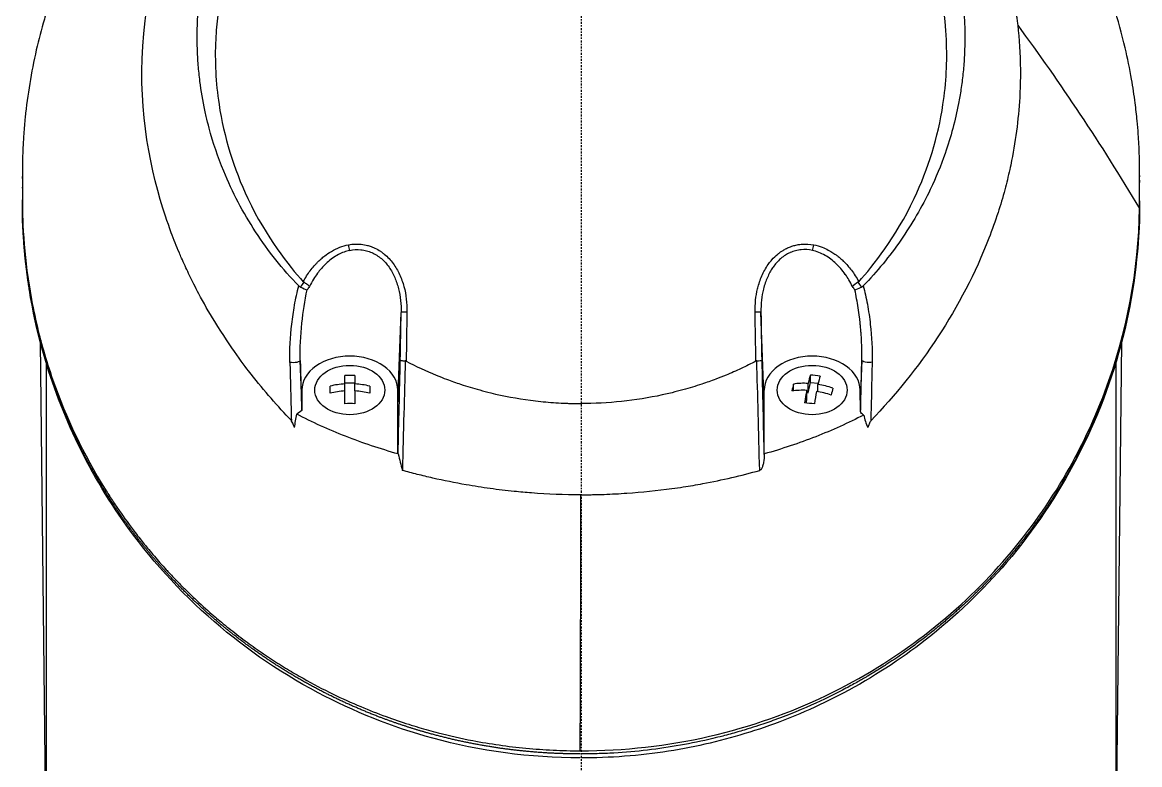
# Model space of a CAD drawing. Header units: millimetres. Extents: x 0 to 4378, y 0 to 2376.
# Drawn here: x 2173.9 to 2255.4, y 1546.3 to 1600.4 of the extents above; entities that cross this region are included whole.
import ezdxf

# ---------------------------------------------------------------- set-up
doc = ezdxf.new("R2010")
doc.units = ezdxf.units.MM
doc.header["$LTSCALE"] = 0.2
doc.linetypes.add('CENTER2', pattern=[1.125, 0.75, -0.125, 0.125, -0.125])
doc.layers.add('02_Center Line', color=1, linetype='CENTER2')

# ---------------------------------------------------------------- blocks, each defined once
blk = doc.blocks.new('A$C8e57dc05')
for p, q in [((32.394, 997.202), (32.394, 997.204)), ((33.394, 995.817), (33.394, 995.814)), ((33.406, 995.797), (33.406, 995.799)), ((-40.731, 986.774), (-40.731, 986.935)), ((39.429, 986.711), (39.429, 986.707)), ((39.479, 986.627), (39.479, 986.631)), ((40.73, 986.989), (40.73, 987.15)), ((40.73, 986.921), (40.73, 987.083)), ((40.73, 986.648), (40.73, 986.487)), ((-40.731, 985.224), (-40.731, 985.226)), ((40.73, 985.154), (40.73, 985.316)), ((-18.522, 981.252), (-18.522, 981.253)), ((-17.699, 981.22), (-17.699, 981.22)), ((15.474, 981.458), (15.474, 981.458)), ((-18.388, 980.749), (-18.388, 980.749)), ((-20.031, 978.335), (-20.031, 978.335)), ((20.033, 978.34), (20.033, 978.34)), ((-13.356, 970.495), (-13.115, 977.008)), ((13.358, 970.496), (13.117, 977.007)), ((13.118, 976.927), (13.118, 976.927)), ((13.122, 976.779), (13.122, 976.779)), ((-21.168, 975.353), (-21.168, 975.354)), ((21.17, 975.358), (21.17, 975.357)), ((-39.421, 974.845), (-39.006, 937.7)), ((39.006, 937.7), (39.421, 974.849)), ((39.422, 974.916), (39.422, 974.916)), ((-20.473, 974.066), (-20.473, 974.066)), ((-20.356, 970.496), (-20.468, 973.498)), ((20.47, 973.512), (20.364, 970.657)), ((20.476, 974.07), (20.476, 974.07)), ((-39, 973.424), (-39, 973.424)), ((-39, 973.35), (-39, 937.7)), ((39, 973.354), (39, 937.7)), ((-17.211, 971.791), (-17.211, 972.401)), ((-17.211, 971.874), (-16.486, 971.874)), ((-16.486, 972.401), (-16.486, 971.791)), ((16.561, 971.142), (16.72, 971.903)), ((16.72, 971.903), (16.72, 972.43)), ((16.72, 971.903), (17.299, 971.843)), ((-18.298, 971.119), (-18.298, 971.632)), ((-17.211, 971.279), (-17.211, 971.791)), ((-17.211, 970.35), (-17.211, 971.279)), ((-16.486, 971.279), (-16.486, 971.791)), ((-16.486, 971.279), (-16.486, 970.35)), ((-15.398, 971.632), (-15.398, 971.119)), ((-13.356, 971.344), (-13.356, 970.495)), ((-13.356, 966.711), (-13.356, 971.344)), ((-13.356, 971.344), (-13.356, 970.495)), ((13.358, 966.708), (13.358, 971.344)), ((15.485, 971.289), (15.485, 971.782)), ((16.455, 970.635), (16.455, 971.322)), ((16.455, 971.154), (16.561, 971.142)), ((16.561, 971.142), (16.561, 971.829)), ((17.278, 971.229), (17.278, 971.754)), ((20.371, 969.85), (20.358, 971.344)), ((20.358, 971.344), (20.358, 971.344)), ((-13.356, 966.711), (-13.356, 970.495)), ((16.405, 970.396), (16.455, 970.635)), ((-20.356, 969.855), (-20.726, 969.59)), ((-13.33, 966.681), (-13.356, 966.711)), ((-13.027, 965.487), (-13.027, 965.488))]:
    blk.add_line(p, q)
for centre, radius, start, end in [((0, 986.2), 18.192, 195.59504, 195.59592), ((0, 986.2), 24.151, 208.56266, 208.56582), ((0, 986.2), 24.151, 331.44361, 331.44564), ((14.626, 972.559), 1.808, 148.78817, 148.78897), ((14.626, 972.559), 1.808, 143.37445, 143.37529), ((0, 986.2), 24.151, 212.07357, 212.07379), ((12.789, 968.917), 1.5, 85.8162, 85.81823), ((12.789, 968.917), 1.25, 84.67096, 84.6743), ((12.789, 968.917), 1.25, 278.3542, 278.36544), ((12.789, 968.917), 1.5, 277.21035, 277.21977)]:
    blk.add_arc(centre, radius, start, end)
for centre, major_axis, ratio, start_param, end_param in [((39.723, 984.323), (1, -0.019), 0.706618, 0.000005, 0.013285), ((-16.864, 981.878), (-0.093, 0.491), 0.171988, 1.413102, 2.313926), ((16.874, 981.876), (0.095, 0.491), 0.171719, 3.969202, 4.870509), ((-17.731, 976.978), (1.063, 3.535), 0.885629, 1.174245, 1.292795), ((17.668, 976.926), (-0.954, 3.618), 0.893968, 5.025492, 5.142617), ((-16.572, 976.637), (-3.863, 0.902), 0.946364, 5.882461, 5.960877), ((16.573, 976.636), (3.864, 0.903), 0.946375, 0.322049, 0.400761), ((-12.615, 976.998), (-0.5, 0.009), 0.072109, 4.863089, 6.264635), ((12.617, 976.998), (0.5, 0.009), 0.072072, 0.018568, 1.420082), ((-16.89, 982.662), (4.332, 194.896), 0.020112, 4.630787, 4.66595), ((21.932, 948.217), (-7.363, 286.577), 0.028375, 1.481634, 1.506569), ((-16.848, 969.385), (-4.281, 0), 0.707107, 4.627603, 4.797175), ((16.919, 968.616), (-4.41, 0.922), 0.699495, 4.938245, 5.185392), ((16.508, 968.4), (-0.469, -4.481), 0.103474, 3.604702, 3.851849), ((17.079, 969.377), (-4.19, 0.877), 0.699495, 4.772906, 4.942477), ((17.225, 968.325), (0.469, 4.481), 0.103474, 0.463109, 0.710256), ((-16.848, 968.616), (-4.505, 0), 0.707107, 4.792943, 5.040089), ((-16.848, 968.103), (4.505, 0), 0.707107, 1.65135, 1.898497), ((-16.848, 968.616), (-4.505, 0), 0.707107, 4.384689, 4.631835), ((-16.848, 968.103), (4.505, 0), 0.707107, 1.243096, 1.490243), ((15.432, 968.513), (-0.445, -4.257), 0.103474, 3.847617, 4.017188), ((16.813, 968.109), (4.41, -0.922), 0.699495, 1.796653, 2.0438), ((16.508, 968.4), (-0.469, -4.481), 0.103474, 4.012956, 4.260103), ((17.225, 968.325), (0.469, 4.481), 0.103474, 0.871363, 1.11851), ((16.813, 968.109), (4.41, -0.922), 0.699495, 1.388399, 1.635545), ((16.919, 968.616), (-4.41, 0.922), 0.699495, 4.529991, 4.777138), ((18.301, 968.213), (0.445, 4.257), 0.103474, 0.706024, 0.875595), ((-16.848, 967.334), (4.281, 0), 0.707107, 1.486011, 1.655582), ((16.654, 967.348), (4.19, -0.877), 0.699495, 1.631313, 1.800885), ((-249.527, 850.429), (-189.863, -272.948), 0.495892, 2.324686, 2.328383), ((12.871, 966.711), (0.487, -0.01), 0.816195, 6.243151, 6.299832), ((-32.848, 962.791), (-0.826, -0.564), 0.63566, 5.872724, 6.283191)]:
    blk.add_ellipse(centre, major_axis=major_axis, ratio=ratio, start_param=start_param, end_param=end_param)
for centre in [(-16.859, 971.344), (16.856, 971.344)]:
    blk.add_ellipse(centre, major_axis=(2.55, 0), ratio=0.707097)
for points, knots in [([(-21.116, 969.112), (-21.626, 969.646), (-22.095, 970.163), (-23.074, 971.297), (-23.575, 971.896), (-24.501, 973.079), (-25.497, 974.391), (-27.14, 977.052), (-27.524, 977.712), (-27.992, 978.601), (-28.114, 978.841), (-28.356, 979.326), (-28.486, 979.591), (-28.785, 980.218), (-28.96, 980.598), (-29.179, 981.1), (-29.235, 981.229), (-29.489, 981.831), (-29.685, 982.324), (-30.166, 983.613), (-30.435, 984.419), (-31.714, 988.8), (-32.401, 993.246), (-31.75, 998.537), (-31.715, 998.794), (-31.638, 999.324), (-31.596, 999.588), (-31.509, 1000.101), (-31.463, 1000.354), (-31.22, 1001.611), (-30.976, 1002.602), (-30.536, 1004.074), (-30.376, 1004.563), (-29.508, 1007.015), (-28.615, 1008.914), (-27.265, 1011.162), (-26.987, 1011.599), (-24.346, 1015.545), (-21.31, 1018.558), (-15.568, 1022.401), (-13.191, 1023.614), (-9.442, 1025.005), (-8.166, 1025.393), (-5.586, 1026.017), (-4.261, 1026.255), (-2.933, 1026.4)], [0, 0, 0, 0, 0.224226, 0.224226, 0.438481, 0.438481, 0.643813, 0.643813, 0.718212, 0.718212, 0.74576, 0.74576, 0.776284, 0.776284, 0.820204, 0.820204, 0.834927, 0.834927, 0.896521, 0.896521, 0.995652, 0.995652, 1.428405, 1.428405, 1.450296, 1.450296, 1.471663, 1.471663, 1.492327, 1.492327, 1.574835, 1.574835, 1.616316, 1.616316, 1.784634, 1.784634, 1.826029, 1.826029, 2.164003, 2.164003, 2.373598, 2.373598, 2.479923, 2.479923, 2.586935, 2.586935, 2.586935, 2.586935]), ([(3.067, 1026.386), (3.505, 1026.336), (3.941, 1026.276), (4.374, 1026.208), (4.856, 1026.131), (5.334, 1026.043), (5.81, 1025.944), (6.287, 1025.846), (6.761, 1025.736), (7.232, 1025.617), (7.704, 1025.497), (8.173, 1025.368), (8.639, 1025.228), (9.57, 1024.95), (10.488, 1024.631), (11.394, 1024.273), (12.144, 1023.976), (12.885, 1023.652), (13.617, 1023.301), (13.763, 1023.23), (13.909, 1023.159), (14.054, 1023.087), (14.926, 1022.652), (15.776, 1022.182), (16.601, 1021.678), (17.43, 1021.172), (18.235, 1020.631), (19.015, 1020.056), (19.795, 1019.482), (20.549, 1018.873), (21.276, 1018.231), (21.713, 1017.845), (22.139, 1017.448), (22.556, 1017.039), (22.832, 1016.768), (23.102, 1016.492), (23.366, 1016.213), (24.036, 1015.506), (24.669, 1014.773), (25.267, 1014.015), (25.868, 1013.253), (26.433, 1012.465), (26.961, 1011.652), (27.489, 1010.839), (27.98, 1010.001), (28.433, 1009.139), (28.584, 1008.852), (28.73, 1008.562), (28.873, 1008.269), (29.59, 1006.794), (30.182, 1005.281), (30.653, 1003.736), (30.94, 1002.798), (31.182, 1001.846), (31.379, 1000.883), (31.428, 1000.642), (31.474, 1000.4), (31.518, 1000.158), (31.529, 1000.097), (31.539, 1000.037), (31.55, 999.976), (31.561, 999.915), (31.571, 999.854), (31.581, 999.794), (31.602, 999.672), (31.622, 999.551), (31.641, 999.429), (31.66, 999.307), (31.679, 999.185), (31.697, 999.063), (31.714, 998.94), (31.732, 998.818), (31.748, 998.696), (31.765, 998.573), (31.781, 998.45), (31.796, 998.327), (31.812, 998.205), (31.826, 998.082), (31.839, 997.958)], [0, 0, 0, 0, 0.0296065, 0.0296065, 0.0296065, 0.0625552, 0.0625552, 0.0625552, 0.0956223, 0.0956223, 0.0956223, 0.1287583, 0.1287583, 0.1287583, 0.1950345, 0.1950345, 0.1950345, 0.25, 0.25, 0.25, 0.2609996, 0.2609996, 0.2609996, 0.3271356, 0.3271356, 0.3271356, 0.3936018, 0.3936018, 0.3936018, 0.4600955, 0.4600955, 0.4600955, 0.5, 0.5, 0.5, 0.5264171, 0.5264171, 0.5264171, 0.593228, 0.593228, 0.593228, 0.6604161, 0.6604161, 0.6604161, 0.7276097, 0.7276097, 0.7276097, 0.75, 0.75, 0.75, 0.8628411, 0.8628411, 0.8628411, 0.9313886, 0.9313886, 0.9313886, 0.9485533, 0.9485533, 0.9485533, 0.9528443, 0.9528443, 0.9528443, 0.957135, 0.957135, 0.957135, 0.9657149, 0.9657149, 0.9657149, 0.9742923, 0.9742923, 0.9742923, 0.9828662, 0.9828662, 0.9828662, 0.9914358, 0.9914358, 0.9914358, 0.999992, 0.999992, 0.999992, 0.999992]), ([(-13.381, 1025.246), (-13.998, 1025.034), (-14.607, 1024.809), (-15.869, 1024.308), (-16.518, 1024.03), (-17.882, 1023.406), (-18.593, 1023.054), (-21.136, 1021.706), (-22.859, 1020.609), (-24.878, 1019.112), (-25.292, 1018.793), (-26.628, 1017.719), (-27.511, 1016.942), (-29.245, 1015.282), (-30.089, 1014.394), (-31.29, 1013.013), (-31.686, 1012.535), (-32.465, 1011.552), (-32.847, 1011.045), (-33.595, 1010.003), (-33.96, 1009.466), (-35.055, 1007.774), (-35.73, 1006.599), (-36.656, 1004.789), (-36.956, 1004.164), (-37.531, 1002.878), (-37.806, 1002.218), (-38.327, 1000.864), (-38.572, 1000.169), (-38.912, 999.116), (-39.021, 998.759), (-39.344, 997.656), (-39.539, 996.907), (-40.087, 994.527), (-40.357, 992.884), (-40.566, 990.837), (-40.6, 990.435), (-40.668, 989.496), (-40.695, 988.958), (-40.722, 988.066), (-40.728, 987.74), (-40.73, 987.306), (-40.731, 987.243), (-40.731, 987.104), (-40.731, 987.032), (-40.731, 986.707), (-40.73, 986.512), (-40.73, 986.159), (-40.73, 986.063), (-40.731, 985.777), (-40.731, 985.631), (-40.731, 985.322), (-40.731, 985.17), (-40.73, 984.917), (-40.729, 984.816), (-40.727, 984.626), (-40.725, 984.545), (-40.722, 984.348), (-40.719, 984.241), (-40.714, 984.043), (-40.711, 983.953), (-40.665, 982.598), (-40.562, 981.333), (-40.293, 979.265), (-40.163, 978.46), (-39.86, 976.891), (-39.689, 976.125), (-39.401, 974.994), (-39.302, 974.627), (-38.987, 973.526), (-38.756, 972.795), (-37.548, 969.334), (-36.282, 966.663), (-34.603, 963.966), (-34.516, 963.829), (-34.342, 963.556), (-34.254, 963.42), (-34.076, 963.15), (-33.986, 963.015), (-33.824, 962.774), (-33.751, 962.667), (-33.302, 962.016), (-32.907, 961.474), (-32.383, 960.79), (-32.266, 960.639), (-32.046, 960.359), (-31.942, 960.229), (-31.733, 959.969), (-31.627, 959.839), (-31.383, 959.544), (-31.245, 959.38), (-30.972, 959.06), (-30.838, 958.905), (-30.548, 958.576), (-30.393, 958.404), (-30.163, 958.153), (-30.091, 958.075), (-29.914, 957.885), (-29.808, 957.773), (-29.578, 957.532), (-29.453, 957.402), (-29.144, 957.087), (-28.959, 956.902), (-28.573, 956.522), (-28.372, 956.328), (-27.754, 955.744), (-27.329, 955.359), (-26.789, 954.891), (-26.686, 954.802), (-26.417, 954.574), (-26.251, 954.435), (-25.903, 954.149), (-25.722, 954.003), (-25.343, 953.703), (-25.145, 953.548), (-24.745, 953.243), (-24.544, 953.093), (-24.145, 952.8), (-23.948, 952.658), (-23.359, 952.242), (-22.962, 951.972), (-22.177, 951.458), (-21.79, 951.213), (-21.026, 950.749), (-20.65, 950.529), (-19.559, 949.913), (-18.828, 949.529), (-17.418, 948.843), (-16.743, 948.536), (-15.452, 947.992), (-14.839, 947.751), (-13.67, 947.325), (-13.119, 947.136), (-12.315, 946.881), (-12.069, 946.805), (-11.358, 946.594), (-10.889, 946.464), (-9.588, 946.127), (-8.749, 945.938), (-6.621, 945.528), (-5.325, 945.341), (-3.358, 945.153), (-2.7, 945.106), (-1.711, 945.059), (-1.378, 945.048), (-0.715, 945.032), (-0.388, 945.029), (-0.057, 945.029)], [-18.65667, -18.65667, -18.65667, -18.65667, -18.308332, -18.308332, -17.924512, -17.924512, -17.485993, -17.485993, -16.316696, -16.316696, -16.006668, -16.006668, -15.296307, -15.296307, -14.534305, -14.534305, -14.139555, -14.139555, -13.730091, -13.730091, -13.30546, -13.30546, -12.401825, -12.401825, -11.929878, -11.929878, -11.437802, -11.437802, -10.9252, -10.9252, -10.663362, -10.663362, -10.117833, -10.117833, -8.934625, -8.934625, -8.645977, -8.645977, -8.260408, -8.260408, -8.006475, -8.006475, -7.961161, -7.961161, -7.91407, -7.91407, -7.778509, -7.778509, -7.724161, -7.724161, -7.666804, -7.666804, -7.602838, -7.602838, -7.565627, -7.565627, -7.532521, -7.532521, -7.488032, -7.488032, -7.450837, -7.450837, -6.924212, -6.924212, -6.587553, -6.587553, -6.265466, -6.265466, -6.109966, -6.109966, -5.79866, -5.79866, -4.627003, -4.627003, -4.564096, -4.564096, -4.501625, -4.501625, -4.439084, -4.439084, -4.389917, -4.389917, -4.135415, -4.135415, -4.06302, -4.06302, -4.00074, -4.00074, -3.938004, -3.938004, -3.858125, -3.858125, -3.782258, -3.782258, -3.697501, -3.697501, -3.658476, -3.658476, -3.601749, -3.601749, -3.53559, -3.53559, -3.439968, -3.439968, -3.337887, -3.337887, -3.131131, -3.131131, -3.082568, -3.082568, -3.005474, -3.005474, -2.922888, -2.922888, -2.834293, -2.834293, -2.74619, -2.74619, -2.661641, -2.661641, -2.496608, -2.496608, -2.34096, -2.34096, -2.194458, -2.194458, -1.921626, -1.921626, -1.681164, -1.681164, -1.470918, -1.470918, -1.287493, -1.287493, -1.207074, -1.207074, -1.056347, -1.056347, -0.792008, -0.792008, -0.395398, -0.395398, -0.197631, -0.197631, -0.099394, -0.099394, 0, 0, 0, 0]), ([(40.73, 987.083), (40.73, 987.128), (40.73, 987.174), (40.73, 987.267), (40.729, 987.311), (40.729, 987.449), (40.728, 987.541), (40.725, 987.816), (40.722, 987.999), (40.714, 988.304), (40.711, 988.426), (40.69, 989.036), (40.664, 989.524), (40.607, 990.338), (40.58, 990.663), (40.507, 991.421), (40.459, 991.854), (40.329, 992.863), (40.243, 993.439), (40.01, 994.78), (39.855, 995.544), (39.439, 997.321), (39.16, 998.332), (38.657, 999.909), (38.461, 1000.481), (38.01, 1001.701), (37.752, 1002.348), (37.328, 1003.334), (37.175, 1003.676), (36.656, 1004.794), (36.268, 1005.566), (35.376, 1007.205), (34.863, 1008.069), (33.684, 1009.893), (33.005, 1010.851), (31.886, 1012.289), (31.482, 1012.783), (30.276, 1014.189), (29.436, 1015.086), (27.704, 1016.767), (26.82, 1017.555), (25.07, 1018.978), (24.217, 1019.619), (22.547, 1020.771), (21.739, 1021.288), (19.44, 1022.645), (17.891, 1023.435), (15.433, 1024.491), (14.585, 1024.822), (13.718, 1025.128)], [-7.729592, -7.729592, -7.729592, -7.729592, -7.71044, -7.71044, -7.69072, -7.69072, -7.65201, -7.65201, -7.574312, -7.574312, -7.522506, -7.522506, -7.315221, -7.315221, -7.177151, -7.177151, -6.993063, -6.993063, -6.7477, -6.7477, -6.420577, -6.420577, -5.984557, -5.984557, -5.735856, -5.735856, -5.451942, -5.451942, -5.300422, -5.300422, -4.9539, -4.9539, -4.557704, -4.557704, -4.105179, -4.105179, -3.863816, -3.863816, -3.40942, -3.40942, -2.98401, -2.98401, -2.611687, -2.611687, -2.28576, -2.28576, -1.715015, -1.715015, -1.424263, -1.424263, -1.424263, -1.424263]), ([(-20.581, 978.945), (-21.167, 979.551), (-21.725, 980.188), (-22.772, 981.502), (-23.264, 982.183), (-24.638, 984.287), (-25.419, 985.771), (-26.472, 988.335), (-26.828, 989.385), (-27.191, 990.74), (-27.262, 991.029), (-27.361, 991.457), (-27.394, 991.604), (-27.576, 992.458), (-27.694, 993.169), (-27.831, 994.257), (-27.872, 994.645), (-27.936, 995.456), (-27.959, 995.872), (-27.985, 996.717), (-27.987, 997.149), (-27.97, 998.018), (-27.95, 998.453), (-27.889, 999.316), (-27.847, 999.746), (-27.58, 1001.92), (-27.185, 1003.628), (-26.486, 1005.68), (-26.342, 1006.072), (-25.869, 1007.268), (-25.508, 1008.061), (-24.707, 1009.613), (-24.265, 1010.373), (-23.549, 1011.475), (-23.304, 1011.832), (-22.797, 1012.535), (-22.535, 1012.879), (-21.999, 1013.551), (-21.72, 1013.884), (-21.147, 1014.536), (-20.844, 1014.862), (-20.405, 1015.316), (-20.262, 1015.46), (-17.851, 1017.839), (-15.19, 1019.683), (-11.896, 1021.221), (-11.527, 1021.384), (-10.501, 1021.812), (-9.837, 1022.06), (-8.16, 1022.619), (-7.133, 1022.9), (-5.569, 1023.236), (-5.045, 1023.334), (-3.992, 1023.5), (-3.464, 1023.569), (-2.933, 1023.623)], [0.00002, 0.00002, 0.00002, 0.00002, 0.259158, 0.259158, 0.518708, 0.518708, 1.038075, 1.038075, 1.384705, 1.384705, 1.477831, 1.477831, 1.526561, 1.526561, 1.759973, 1.759973, 1.890971, 1.890971, 2.029156, 2.029156, 2.171186, 2.171186, 2.316283, 2.316283, 2.460898, 2.460898, 3.049329, 3.049329, 3.189055, 3.189055, 3.478614, 3.478614, 3.769885, 3.769885, 3.913253, 3.913253, 4.056001, 4.056001, 4.19686, 4.19686, 4.341119, 4.341119, 4.411312, 4.411312, 5.498875, 5.498875, 5.634552, 5.634552, 5.872375, 5.872375, 6.229939, 6.229939, 6.408513, 6.408513, 6.587137, 6.587137, 6.587137, 6.587137]), ([(3.067, 1023.609), (4.126, 1023.496), (5.172, 1023.326), (7.244, 1022.872), (8.265, 1022.588), (9.932, 1022.026), (10.592, 1021.777), (11.611, 1021.348), (11.978, 1021.185), (15.251, 1019.645), (17.895, 1017.804), (20.291, 1015.433), (20.433, 1015.289), (20.871, 1014.835), (21.175, 1014.507), (21.75, 1013.851), (22.029, 1013.516), (22.564, 1012.844), (22.824, 1012.5), (23.331, 1011.795), (23.576, 1011.437), (24.29, 1010.334), (24.73, 1009.573), (25.53, 1008.018), (25.889, 1007.224), (26.36, 1006.026), (26.504, 1005.633), (27.199, 1003.578), (27.591, 1001.869), (27.854, 999.695), (27.895, 999.264), (27.955, 998.401), (27.974, 997.966), (27.989, 997.097), (27.986, 996.666), (27.958, 995.822), (27.934, 995.407), (27.885, 994.799), (27.867, 994.603), (27.807, 994.03), (27.758, 993.648), (27.651, 992.93), (27.593, 992.592), (27.294, 991.027), (26.967, 989.81), (26.236, 987.719), (25.874, 986.841), (24.852, 984.698), (24.133, 983.457), (22.908, 981.689), (22.475, 981.115), (21.564, 980.004), (21.084, 979.463), (20.582, 978.944)], [0.000005, 0.000005, 0.000005, 0.000005, 0.319511, 0.319511, 0.639479, 0.639479, 0.852403, 0.852403, 0.973891, 0.973891, 1.947625, 1.947625, 2.010365, 2.010365, 2.139691, 2.139691, 2.265575, 2.265575, 2.393345, 2.393345, 2.521559, 2.521559, 2.781941, 2.781941, 3.041001, 3.041001, 3.166048, 3.166048, 3.692233, 3.692233, 3.821507, 3.821507, 3.951206, 3.951206, 4.07808, 4.07808, 4.201324, 4.201324, 4.258471, 4.258471, 4.368502, 4.368502, 4.468635, 4.468635, 4.831764, 4.831764, 5.102761, 5.102761, 5.508805, 5.508805, 5.711646, 5.711646, 5.914059, 5.914059, 5.914059, 5.914059]), ([(0.009, 1021.202), (-1.128, 1021.202), (-2.276, 1021.115), (-4.534, 1020.814), (-5.688, 1020.588), (-8.127, 1019.953), (-9.404, 1019.522), (-13.452, 1017.824), (-16.034, 1016.205), (-20.77, 1011.977), (-22.793, 1009.317), (-25.516, 1003.711), (-26.47, 1000.541), (-26.709, 995.347), (-26.63, 993.758), (-26.035, 989.818), (-25.328, 987.51), (-22.925, 982.437), (-21.315, 980.44), (-20.252, 979.248)], [-3.557548, -3.557548, -3.557548, -3.557548, -3.349945, -3.349945, -3.131371, -3.131371, -2.88131, -2.88131, -2.314192, -2.314192, -1.681115, -1.681115, -1.111984, -1.111984, -0.864569, -0.864569, -0.492008, -0.492008, -0.000015, -0.000015, -0.000015, -0.000015]), ([(20.254, 979.248), (21.316, 980.438), (22.924, 982.434), (25.326, 987.501), (26.033, 989.806), (26.63, 993.742), (26.71, 995.329), (26.475, 1000.52), (25.525, 1003.691), (22.805, 1009.301), (20.784, 1011.963), (16.051, 1016.193), (13.47, 1017.815), (9.424, 1019.515), (8.146, 1019.947), (5.708, 1020.584), (4.554, 1020.811), (2.295, 1021.114), (1.147, 1021.201), (0.009, 1021.202)], [-5.847616, -5.847616, -5.847616, -5.847616, -5.038817, -5.038817, -4.426364, -4.426364, -4.019655, -4.019655, -3.083823, -3.083823, -2.043533, -2.043533, -1.111663, -1.111663, -0.700523, -0.700523, -0.341482, -0.341482, 0, 0, 0, 0]), ([(31.839, 997.958), (31.944, 996.928), (32.024, 995.907), (32.034, 994.558), (32.034, 994.403), (32.03, 993.835), (32.018, 993.421), (31.923, 991.355), (31.72, 989.712), (31.35, 987.862), (31.305, 987.646), (31.148, 986.935), (31.028, 986.445), (30.747, 985.397), (30.583, 984.844), (30.201, 983.663), (29.979, 983.039), (27.766, 977.321), (24.676, 972.793), (21.13, 969.105)], [0.000234, 0.000234, 0.000234, 0.000234, 0.319634, 0.319634, 0.361124, 0.361124, 0.471797, 0.471797, 0.914416, 0.914416, 0.9732, 0.9732, 1.107816, 1.107816, 1.261595, 1.261595, 1.436675, 1.436675, 2.883412, 2.883412, 2.883412, 2.883412]), ([(40.725, 984.579), (40.73, 984.936), (40.73, 985.356), (40.729, 986.012), (40.73, 986.211), (40.73, 986.648)], [-0.3053506, -0.3053506, -0.3053506, -0.3053506, -0.1855765, -0.1855765, 0, 0, 0, 0]), ([(40.73, 986.648), (40.73, 986.704), (40.73, 986.76), (40.73, 986.815), (40.73, 986.89), (40.73, 986.964), (40.73, 987.039), (40.73, 987.053), (40.73, 987.068), (40.73, 987.083)], [0, 0, 0, 0, 0.3844855, 0.3844855, 0.3844855, 0.8996816, 0.8996816, 0.8996816, 1, 1, 1, 1]), ([(-40.731, 986.07), (-40.731, 986.077), (-40.731, 986.085), (-40.731, 986.093), (-40.731, 986.112), (-40.731, 986.131), (-40.731, 986.151)], [0.48686638, 0.48686638, 0.48686638, 0.48686638, 0.499983, 0.499983, 0.499983, 0.533528, 0.533528, 0.533528, 0.533528]), ([(40.729, 985.678), (40.729, 985.8), (40.729, 985.923), (40.73, 986.193), (40.73, 986.34), (40.73, 986.487)], [0.3793787, 0.3793787, 0.3793787, 0.3793787, 0.6621397, 0.6621397, 1, 1, 1, 1]), ([(-40.725, 984.355), (-40.727, 984.5), (-40.729, 984.645), (-40.731, 984.935), (-40.731, 985.08), (-40.731, 985.224)], [0.000007, 0.000007, 0.000007, 0.000007, 0.4987592, 0.4987592, 1, 1, 1, 1]), ([(40.73, 985.154), (40.73, 985.019), (40.729, 984.884), (40.728, 984.748), (40.728, 984.604), (40.726, 984.459), (40.723, 984.314)], [0.0330613, 0.0330613, 0.0330613, 0.0330613, 0.5016036, 0.5016036, 0.5016036, 1, 1, 1, 1]), ([(-33.674, 962.227), (-36.481, 966.332), (-38.41, 970.78), (-40.276, 978.267), (-40.671, 981.311), (-40.725, 984.346)], [0.000003, 0.000003, 0.000003, 0.000003, 1.913117, 1.913117, 3.184666, 3.184666, 3.184666, 3.184666]), ([(-0.057, 945.029), (3.152, 945.031), (6.318, 945.381), (12.4, 946.785), (15.238, 947.801), (20.492, 950.322), (22.9, 951.827), (27.174, 955.108), (29.084, 956.908), (34.125, 962.652), (36.565, 966.874), (39.821, 975.564), (40.654, 980.064), (40.725, 984.579)], [0, 0, 0, 0, 0.125, 0.125, 0.25, 0.25, 0.375, 0.375, 0.5, 0.5, 0.75, 0.75, 1, 1, 1, 1]), ([(40.723, 984.314), (40.712, 983.734), (40.689, 983.155), (40.653, 982.575), (40.581, 981.417), (40.458, 980.26), (40.285, 979.107), (40.111, 977.954), (39.886, 976.805), (39.61, 975.662), (39.333, 974.519), (39.005, 973.382), (38.623, 972.254), (38.505, 971.906), (38.383, 971.559), (38.255, 971.213), (37.968, 970.437), (37.656, 969.666), (37.318, 968.9), (36.829, 967.794), (36.286, 966.7), (35.684, 965.618), (35.554, 965.384), (35.421, 965.151), (35.285, 964.918), (35.265, 964.883), (35.244, 964.847), (35.223, 964.812), (35.066, 964.544), (34.905, 964.277), (34.741, 964.012), (34.613, 963.804), (34.482, 963.598), (34.35, 963.392), (34.188, 963.139), (34.022, 962.888), (33.852, 962.637), (33.808, 962.572), (33.757, 962.496), (33.712, 962.431), (33.671, 962.371), (33.635, 962.32), (33.619, 962.296), (33.584, 962.246), (33.531, 962.169), (33.458, 962.065), (33.385, 961.961), (33.292, 961.83), (33.179, 961.674), (33.174, 961.667), (33.168, 961.659), (33.163, 961.652), (33.111, 961.58), (33.054, 961.502), (32.993, 961.419), (32.926, 961.327), (32.841, 961.214), (32.789, 961.144), (32.722, 961.054), (32.656, 960.967), (32.592, 960.882), (32.457, 960.704), (32.328, 960.537), (32.206, 960.382), (32.161, 960.324), (32.117, 960.268), (32.074, 960.213), (32.046, 960.178), (32.03, 960.157), (32, 960.119), (31.984, 960.1), (31.964, 960.075), (31.937, 960.041), (31.779, 959.842), (31.628, 959.658), (31.487, 959.487), (31.453, 959.446), (31.42, 959.405), (31.387, 959.366), (31.146, 959.076), (30.933, 958.83), (30.753, 958.624), (30.548, 958.39), (30.384, 958.21), (30.267, 958.081), (30.208, 958.017), (30.16, 957.965), (30.125, 957.926), (30.119, 957.921), (30.106, 957.907), (30.089, 957.888), (30.045, 957.841), (29.974, 957.764), (29.925, 957.712), (29.856, 957.638), (29.789, 957.567), (29.725, 957.5), (29.609, 957.378), (29.501, 957.266), (29.403, 957.165), (29.286, 957.045), (29.183, 956.94), (29.094, 956.85), (29.053, 956.809), (29.015, 956.771), (28.98, 956.736), (28.962, 956.719), (28.955, 956.711), (28.947, 956.704), (28.94, 956.696), (28.933, 956.689), (28.916, 956.672), (28.87, 956.626), (28.796, 956.553), (28.695, 956.454), (28.649, 956.409), (28.597, 956.358), (28.54, 956.303), (28.355, 956.124), (28.17, 955.948), (28.043, 955.828), (27.915, 955.709), (27.822, 955.623), (27.765, 955.57), (27.75, 955.557), (27.683, 955.495), (27.64, 955.455), (27.597, 955.416), (27.554, 955.378), (27.512, 955.34), (27.428, 955.263), (27.346, 955.189), (27.265, 955.117), (27.246, 955.1), (27.227, 955.083), (27.208, 955.067), (27.067, 954.941), (26.93, 954.822), (26.799, 954.708), (26.671, 954.597), (26.548, 954.492), (26.43, 954.393), (26.124, 954.135), (25.854, 953.916), (25.626, 953.734), (25.536, 953.662), (25.452, 953.595), (25.374, 953.534), (25.331, 953.5), (25.289, 953.468), (25.25, 953.437), (25.211, 953.406), (25.201, 953.398), (25.135, 953.347), (25.003, 953.246), (24.871, 953.144), (24.737, 953.043), (24.47, 952.842), (24.2, 952.643), (23.925, 952.446), (23.377, 952.053), (22.813, 951.669), (22.234, 951.297), (22.213, 951.284), (22.192, 951.27), (22.172, 951.257), (21.902, 951.085), (21.63, 950.915), (21.355, 950.747), (21.206, 950.657), (21.057, 950.568), (20.906, 950.479), (20.831, 950.435), (20.733, 950.377), (20.697, 950.356), (20.661, 950.336), (20.624, 950.314), (20.586, 950.292), (20.497, 950.24), (20.401, 950.186), (20.299, 950.128), (20.052, 949.988), (19.767, 949.829), (19.443, 949.655), (19.114, 949.479), (18.746, 949.288), (18.333, 949.082), (17.593, 948.715), (16.713, 948.304), (15.674, 947.877), (15.193, 947.68), (14.679, 947.479), (14.129, 947.279), (13.751, 947.141), (13.355, 947.003), (12.943, 946.867), (12.689, 946.783), (12.429, 946.7), (12.162, 946.618), (12.077, 946.592), (11.989, 946.565), (11.903, 946.539), (11.721, 946.484), (11.548, 946.434), (11.425, 946.399), (11.064, 946.295), (10.7, 946.196), (10.334, 946.101), (10.092, 946.039), (9.849, 945.978), (9.605, 945.92), (8.828, 945.735), (8.041, 945.571), (7.246, 945.43), (6.451, 945.289), (5.647, 945.171), (4.839, 945.076), (4.03, 944.982), (3.216, 944.911), (2.399, 944.865), (1.991, 944.841), (1.582, 944.824), (1.172, 944.813), (0.782, 944.803), (0.392, 944.797), (0, 944.798)], [0, 0, 0, 0, 0.032845, 0.032845, 0.032845, 0.098514, 0.098514, 0.098514, 0.164155, 0.164155, 0.164155, 0.229765, 0.229765, 0.229765, 0.25, 0.25, 0.25, 0.295338, 0.295338, 0.295338, 0.360817, 0.360817, 0.360817, 0.375, 0.375, 0.375, 0.377162, 0.377162, 0.377162, 0.393509, 0.393509, 0.393509, 0.40625, 0.40625, 0.40625, 0.421875, 0.421875, 0.421875, 0.42593, 0.42593, 0.42593, 0.429688, 0.429688, 0.429688, 0.4375, 0.4375, 0.4375, 0.445313, 0.445313, 0.445313, 0.445664, 0.445664, 0.445664, 0.449219, 0.449219, 0.449219, 0.453125, 0.453125, 0.453125, 0.458169, 0.458169, 0.458169, 0.46875, 0.46875, 0.46875, 0.472656, 0.472656, 0.472656, 0.475217, 0.475217, 0.475217, 0.476563, 0.476563, 0.476563, 0.484375, 0.484375, 0.484375, 0.486257, 0.486257, 0.486257, 0.5, 0.5, 0.5, 0.515625, 0.515625, 0.515625, 0.523438, 0.523438, 0.523438, 0.52457, 0.52457, 0.52457, 0.527344, 0.527344, 0.527344, 0.53125, 0.53125, 0.53125, 0.538372, 0.538372, 0.538372, 0.546875, 0.546875, 0.546875, 0.550781, 0.550781, 0.550781, 0.552734, 0.552734, 0.552734, 0.554688, 0.554688, 0.554688, 0.560068, 0.560068, 0.560068, 0.5625, 0.5625, 0.5625, 0.570313, 0.570313, 0.570313, 0.578125, 0.578125, 0.578125, 0.580078, 0.580078, 0.580078, 0.582031, 0.582031, 0.582031, 0.585938, 0.585938, 0.585938, 0.586848, 0.586848, 0.586848, 0.59375, 0.59375, 0.59375, 0.600497, 0.600497, 0.600497, 0.618038, 0.618038, 0.618038, 0.625, 0.625, 0.625, 0.628906, 0.628906, 0.628906, 0.632813, 0.632813, 0.632813, 0.640625, 0.640625, 0.640625, 0.65625, 0.65625, 0.65625, 0.6875, 0.6875, 0.6875, 0.688623, 0.688623, 0.688623, 0.703125, 0.703125, 0.703125, 0.710938, 0.710938, 0.710938, 0.714844, 0.714844, 0.714844, 0.71875, 0.71875, 0.71875, 0.727865, 0.727865, 0.727865, 0.75, 0.75, 0.75, 0.772382, 0.772382, 0.772382, 0.8125, 0.8125, 0.8125, 0.831023, 0.831023, 0.831023, 0.84375, 0.84375, 0.84375, 0.851563, 0.851563, 0.851563, 0.854072, 0.854072, 0.854072, 0.859375, 0.859375, 0.859375, 0.875, 0.875, 0.875, 0.885308, 0.885308, 0.885308, 0.918094, 0.918094, 0.918094, 0.950853, 0.950853, 0.950853, 0.983613, 0.983613, 0.983613, 1, 1, 1, 1.015596, 1.015596, 1.015596, 1.015596]), ([(40.723, 984.304), (40.609, 978.213), (39.112, 972.031), (34.759, 963.7), (33.058, 961.153), (29.305, 956.746), (27.322, 954.833), (23.275, 951.684), (21.278, 950.377), (17.314, 948.281), (15.382, 947.433), (11.499, 946.093), (9.546, 945.572), (5.465, 944.809), (3.312, 944.578), (1.162, 944.52), (0.775, 944.51), (0.387, 944.505), (0, 944.505)], [0, 0, 0, 0, 2.551508, 2.551508, 3.723769, 3.723769, 4.711283, 4.711283, 5.514893, 5.514893, 6.188053, 6.188053, 6.807183, 6.807183, 7.452626, 7.452626, 7.452626, 7.568935, 7.568935, 7.568935, 7.568935]), ([(-20.252, 979.248), (-20.095, 979.538), (-19.924, 979.805), (-19.74, 980.05), (-19.648, 980.172), (-19.554, 980.289), (-19.456, 980.401), (-19.408, 980.457), (-19.358, 980.511), (-19.308, 980.564), (-19.258, 980.617), (-19.233, 980.644), (-19.156, 980.719), (-19.086, 980.788), (-19.015, 980.855), (-18.943, 980.918), (-18.859, 980.992), (-18.773, 981.063), (-18.687, 981.129), (-18.528, 981.252), (-18.407, 981.338), (-18.201, 981.46), (-17.789, 981.704), (-17.373, 981.861), (-16.962, 981.939)], [0, 0, 0, 0, 0.25, 0.25, 0.25, 0.375, 0.375, 0.375, 0.4375, 0.4375, 0.4375, 0.5, 0.5, 0.5, 0.557564, 0.557564, 0.557564, 0.625, 0.625, 0.625, 0.75, 0.75, 0.75, 1, 1, 1, 1]), ([(-16.962, 981.939), (-16.637, 982.001), (-16.312, 982.009), (-16.031, 981.979), (-15.858, 981.961), (-15.7, 981.929), (-15.571, 981.895), (-15.527, 981.883), (-15.486, 981.872), (-15.449, 981.86), (-15.344, 981.828), (-15.237, 981.789), (-15.133, 981.745), (-14.987, 981.682), (-14.846, 981.608), (-14.722, 981.532), (-14.658, 981.494), (-14.599, 981.454), (-14.545, 981.417), (-14.475, 981.367), (-14.406, 981.315), (-14.341, 981.261), (-14.095, 981.06), (-13.883, 980.829), (-13.702, 980.583), (-13.608, 980.456), (-13.524, 980.327), (-13.449, 980.198), (-13.37, 980.063), (-13.297, 979.922), (-13.23, 979.776), (-13.102, 979.498), (-12.994, 979.198), (-12.912, 978.892), (-12.752, 978.3), (-12.679, 977.677), (-12.69, 977.035)], [0, 0, 0, 0, 0.068487, 0.068487, 0.068487, 0.110613, 0.110613, 0.110613, 0.125, 0.125, 0.125, 0.165111, 0.165111, 0.165111, 0.221432, 0.221432, 0.221432, 0.25, 0.25, 0.25, 0.287562, 0.287562, 0.287562, 0.427692, 0.427692, 0.427692, 0.5, 0.5, 0.5, 0.5757, 0.5757, 0.5757, 0.720411, 0.720411, 0.720411, 1, 1, 1, 1]), ([(12.691, 977.035), (12.682, 977.609), (12.746, 978.208), (12.873, 978.732), (12.886, 978.786), (12.9, 978.84), (12.914, 978.893), (12.997, 979.201), (13.102, 979.495), (13.233, 979.779), (13.298, 979.92), (13.37, 980.06), (13.451, 980.199), (13.532, 980.337), (13.614, 980.461), (13.706, 980.586), (13.769, 980.672), (13.837, 980.758), (13.915, 980.846), (14.053, 981.003), (14.181, 981.129), (14.346, 981.264), (14.407, 981.314), (14.474, 981.365), (14.549, 981.418), (14.608, 981.459), (14.667, 981.498), (14.728, 981.535), (14.811, 981.585), (14.896, 981.632), (14.983, 981.675), (15.038, 981.702), (15.089, 981.725), (15.14, 981.747), (15.23, 981.785), (15.323, 981.821), (15.454, 981.861), (15.496, 981.874), (15.537, 981.885), (15.579, 981.896), (15.641, 981.912), (15.704, 981.927), (15.767, 981.939), (15.86, 981.957), (15.927, 981.968), (16.04, 981.979), (16.055, 981.981), (16.072, 981.982), (16.09, 981.984), (16.379, 982.009), (16.674, 981.994), (16.972, 981.937)], [0, 0, 0, 0, 0.25, 0.25, 0.25, 0.275957, 0.275957, 0.275957, 0.425518, 0.425518, 0.425518, 0.5, 0.5, 0.5, 0.573987, 0.573987, 0.573987, 0.625, 0.625, 0.625, 0.716202, 0.716202, 0.716202, 0.75, 0.75, 0.75, 0.776323, 0.776323, 0.776323, 0.8125, 0.8125, 0.8125, 0.835296, 0.835296, 0.835296, 0.875, 0.875, 0.875, 0.887583, 0.887583, 0.887583, 0.90625, 0.90625, 0.90625, 0.933682, 0.933682, 0.933682, 0.9375, 0.9375, 0.9375, 1, 1, 1, 1]), ([(16.972, 981.937), (17.177, 981.898), (17.383, 981.838), (17.59, 981.758), (17.729, 981.705), (17.888, 981.632), (18.026, 981.559), (18.093, 981.523), (18.156, 981.487), (18.209, 981.456), (18.308, 981.397), (18.406, 981.333), (18.504, 981.265), (18.567, 981.221), (18.63, 981.174), (18.693, 981.126), (18.773, 981.064), (18.851, 980.999), (18.929, 980.931), (18.935, 980.926), (18.942, 980.92), (18.948, 980.914), (19.023, 980.848), (19.114, 980.762), (19.161, 980.716), (19.355, 980.525), (19.539, 980.317), (19.714, 980.087), (19.907, 979.833), (20.089, 979.551), (20.254, 979.248)], [0, 0, 0, 0, 0.125, 0.125, 0.125, 0.2090035, 0.2090035, 0.2090035, 0.25, 0.25, 0.25, 0.3256794, 0.3256794, 0.3256794, 0.375, 0.375, 0.375, 0.4375, 0.4375, 0.4375, 0.442409, 0.442409, 0.442409, 0.5, 0.5, 0.5, 0.7377626, 0.7377626, 0.7377626, 0.9999993, 0.9999993, 0.9999993, 0.9999993]), ([(-16.863, 981.534), (-17.135, 981.475), (-17.413, 981.373), (-17.689, 981.226), (-17.966, 981.078), (-18.263, 980.866), (-18.508, 980.645), (-18.539, 980.617), (-18.572, 980.587), (-18.604, 980.556), (-18.823, 980.348), (-19.05, 980.085), (-19.215, 979.86), (-19.405, 979.603), (-19.607, 979.283), (-19.796, 978.894)], [0, 0, 0, 0, 0.25, 0.25, 0.25, 0.5, 0.5, 0.5, 0.532422, 0.532422, 0.532422, 0.75, 0.75, 0.75, 1, 1, 1, 1]), ([(-16.863, 981.534), (-16.591, 981.592), (-16.317, 981.609), (-15.91, 981.569), (-15.773, 981.544), (-15.508, 981.474), (-15.38, 981.429), (-15.13, 981.319), (-15.009, 981.254), (-14.776, 981.106), (-14.663, 981.022), (-14.347, 980.752), (-14.162, 980.542), (-13.836, 980.075), (-13.7, 979.825), (-13.471, 979.298), (-13.378, 979.02), (-13.165, 978.176), (-13.104, 977.598), (-13.115, 977.008)], [0, 0, 0, 0, 0.125, 0.125, 0.1875, 0.1875, 0.25, 0.25, 0.3125, 0.3125, 0.375, 0.375, 0.5, 0.5, 0.625, 0.625, 0.75, 0.75, 1, 1, 1, 1]), ([(16.872, 981.532), (16.601, 981.591), (16.324, 981.608), (16.054, 981.582), (15.916, 981.569), (15.779, 981.544), (15.648, 981.51), (15.512, 981.475), (15.383, 981.429), (15.261, 981.376), (15.252, 981.371), (15.242, 981.367), (15.232, 981.363), (15.118, 981.311), (15.007, 981.251), (14.898, 981.183), (14.783, 981.11), (14.671, 981.027), (14.563, 980.935), (14.56, 980.932), (14.557, 980.929), (14.554, 980.927), (14.448, 980.835), (14.346, 980.734), (14.248, 980.624), (14.164, 980.529), (14.071, 980.409), (14.003, 980.311), (13.992, 980.296), (13.982, 980.281), (13.973, 980.267), (13.833, 980.062), (13.704, 979.828), (13.59, 979.567), (13.533, 979.437), (13.48, 979.3), (13.432, 979.156), (13.387, 979.025), (13.34, 978.861), (13.309, 978.74), (13.306, 978.728), (13.303, 978.716), (13.3, 978.705), (13.18, 978.216), (13.105, 977.646), (13.117, 977.007)], [0, 0, 0, 0, 0.120423, 0.120423, 0.120423, 0.181565, 0.181565, 0.181565, 0.244909, 0.244909, 0.244909, 0.25, 0.25, 0.25, 0.309866, 0.309866, 0.309866, 0.373192, 0.373192, 0.373192, 0.375, 0.375, 0.375, 0.4375, 0.4375, 0.4375, 0.491586, 0.491586, 0.491586, 0.5, 0.5, 0.5, 0.625, 0.625, 0.625, 0.6875, 0.6875, 0.6875, 0.744354, 0.744354, 0.744354, 0.75, 0.75, 0.75, 1, 1, 1, 1]), ([(19.797, 978.894), (19.711, 979.071), (19.622, 979.234), (19.533, 979.383), (19.448, 979.526), (19.381, 979.63), (19.281, 979.771), (19.278, 979.776), (19.274, 979.781), (19.27, 979.786), (19.165, 979.934), (19.055, 980.073), (18.943, 980.203), (18.833, 980.329), (18.743, 980.425), (18.609, 980.553), (18.606, 980.555), (18.603, 980.558), (18.6, 980.561), (18.475, 980.68), (18.347, 980.788), (18.218, 980.886), (18.079, 980.991), (17.939, 981.084), (17.797, 981.166), (17.491, 981.343), (17.175, 981.465), (16.872, 981.532)], [0, 0, 0, 0, 0.125, 0.125, 0.125, 0.245689, 0.245689, 0.245689, 0.25, 0.25, 0.25, 0.375, 0.375, 0.375, 0.497293, 0.497293, 0.497293, 0.5, 0.5, 0.5, 0.612632, 0.612632, 0.612632, 0.73467, 0.73467, 0.73467, 1, 1, 1, 1]), ([(-20.207, 979.211), (-20.215, 979.217), (-20.223, 979.222), (-20.239, 979.234), (-20.246, 979.241), (-20.252, 979.248)], [0.000074656, 0.000074656, 0.000074656, 0.000074656, 0.002992048, 0.002992048, 0.005998195, 0.005998195, 0.005998195, 0.005998195]), ([(-19.796, 978.894), (-19.797, 978.893), (-19.797, 978.894), (-19.797, 978.894), (-19.797, 978.894), (-19.798, 978.898), (-19.813, 978.917), (-19.879, 978.979), (-19.917, 979.01), (-19.998, 979.07), (-20.039, 979.099), (-20.122, 979.158), (-20.165, 979.186), (-20.207, 979.211)], [0.000118147, 0.000118147, 0.000118147, 0.000118147, 0.000172293, 0.000172293, 0.000241463, 0.000241463, 0.001890449, 0.001890449, 0.00330171, 0.00330171, 0.004523872, 0.004523872, 0.005682643, 0.005682643, 0.005682643, 0.005682643]), ([(20.254, 979.248), (20.247, 979.241), (20.24, 979.234), (20.225, 979.221), (20.218, 979.216), (20.209, 979.211)], [0.000001326, 0.000001326, 0.000001326, 0.000001326, 0.003011242, 0.003011242, 0.005941777, 0.005941777, 0.005941777, 0.005941777]), ([(-21.224, 973.354), (-21.248, 974.298), (-21.199, 975.209), (-21.062, 976.391), (-21.031, 976.623), (-20.964, 977.08), (-20.932, 977.276), (-20.797, 978.022), (-20.695, 978.494), (-20.581, 978.945)], [0, 0, 0, 0, 0.5, 0.5, 0.625, 0.625, 0.75, 0.75, 0.9999843, 0.9999843, 0.9999843, 0.9999843]), ([(-20.581, 978.945), (-20.563, 978.925), (-20.542, 978.908), (-20.498, 978.877), (-20.475, 978.863), (-20.449, 978.853)], [-0.0164291, -0.0164291, -0.0164291, -0.0164291, -0.00823051, -0.00823051, -0.00000316, -0.00000316, -0.00000316, -0.00000316]), ([(-20.468, 973.498), (-20.491, 974.418), (-20.447, 975.33), (-20.351, 976.233), (-20.265, 977.051), (-20.136, 977.857), (-19.966, 978.65)], [0, 0, 0, 0, 0.524755, 0.524755, 0.524755, 1, 1, 1, 1]), ([(-20.449, 978.853), (-20.28, 978.78), (-20.066, 978.688), (-19.979, 978.655), (-19.974, 978.653), (-19.97, 978.652), (-19.966, 978.65)], [0.0000019, 0.0000019, 0.0000019, 0.0000019, 0.9489065, 0.9489065, 0.9489065, 1, 1, 1, 1]), ([(19.968, 978.65), (20.043, 978.68), (20.248, 978.764), (20.422, 978.84), (20.432, 978.844), (20.441, 978.848), (20.451, 978.852)], [0, 0, 0, 0, 0.9461679, 0.9461679, 0.9461679, 0.9999981, 0.9999981, 0.9999981, 0.9999981]), ([(20.47, 973.514), (20.471, 973.559), (20.472, 973.605), (20.473, 973.652), (20.474, 973.708), (20.475, 973.765), (20.475, 973.824), (20.476, 973.936), (20.476, 974.051), (20.475, 974.17), (20.473, 974.333), (20.47, 974.502), (20.464, 974.676), (20.462, 974.736), (20.459, 974.797), (20.457, 974.859), (20.45, 975.013), (20.441, 975.172), (20.431, 975.336), (20.423, 975.45), (20.415, 975.566), (20.405, 975.685), (20.396, 975.803), (20.382, 975.952), (20.373, 976.046), (20.367, 976.104), (20.361, 976.163), (20.355, 976.224), (20.341, 976.359), (20.324, 976.502), (20.306, 976.653), (20.279, 976.87), (20.242, 977.133), (20.208, 977.351), (20.14, 977.787), (20.06, 978.221), (19.968, 978.65)], [0, 0, 0, 0, 0.0329302, 0.0329302, 0.0329302, 0.0722622, 0.0722622, 0.0722622, 0.1471362, 0.1471362, 0.1471362, 0.25, 0.25, 0.25, 0.2856215, 0.2856215, 0.2856215, 0.375, 0.375, 0.375, 0.4375, 0.4375, 0.4375, 0.5, 0.5, 0.5, 0.5387047, 0.5387047, 0.5387047, 0.625, 0.625, 0.625, 0.75, 0.75, 0.75, 1, 1, 1, 1]), ([(20.451, 978.852), (20.476, 978.863), (20.499, 978.876), (20.544, 978.907), (20.564, 978.925), (20.582, 978.944)], [-0.01640349, -0.01640349, -0.01640349, -0.01640349, -0.00821386, -0.00821386, -0.00002089, -0.00002089, -0.00002089, -0.00002089]), ([(20.582, 978.944), (20.691, 978.514), (20.79, 978.066), (20.962, 977.133), (21.041, 976.596), (21.2, 975.22), (21.249, 974.304), (21.226, 973.372)], [0.0000177, 0.0000177, 0.0000177, 0.0000177, 0.25, 0.25, 0.5, 0.5, 1, 1, 1, 1]), ([(-20.468, 973.498), (-20.471, 973.455), (-20.553, 973.396), (-20.72, 973.363), (-20.888, 973.331), (-21.099, 973.334), (-21.224, 973.354)], [0, 0, 0, 0, 0.497498, 0.497498, 0.497498, 1, 1, 1, 1]), ([(-13.356, 971.344), (-13.356, 971.997), (-13.733, 972.636), (-15.033, 973.554), (-15.938, 973.819), (-17.775, 973.819), (-18.68, 973.554), (-19.98, 972.636), (-20.356, 971.997), (-20.356, 970.848), (-20.356, 970.352), (-20.356, 969.855)], [0, 0, 0, 0, 0.210107, 0.210107, 0.420214, 0.420214, 0.630321, 0.630321, 0.840428, 0.840428, 1, 1, 1, 1]), ([(-13.176, 973.527), (-13.176, 973.527), (-13.176, 973.527), (-13.175, 973.519), (-13.165, 973.513), (-13.131, 973.503), (-13.106, 973.498), (-13.066, 973.494), (-13.057, 973.493), (-13.016, 973.489), (-12.979, 973.484), (-12.901, 973.476), (-12.859, 973.472), (-12.816, 973.47)], [-0.00030662, -0.00030662, -0.00030662, -0.00030662, 0, 0, 0.01532058, 0.01532058, 0.03142731, 0.03142731, 0.03552574, 0.03552574, 0.04971247, 0.04971247, 0.06328028, 0.06328028, 0.06328028, 0.06328028]), ([(-12.75, 973.453), (-12.76, 973.458), (-12.771, 973.462), (-12.793, 973.468), (-12.804, 973.47), (-12.816, 973.47)], [-0.00715982, -0.00715982, -0.00715982, -0.00715982, -0.003611253, -0.003611253, -0.000066026, -0.000066026, -0.000066026, -0.000066026]), ([(12.817, 973.472), (12.806, 973.471), (12.795, 973.469), (12.773, 973.463), (12.762, 973.459), (12.751, 973.453)], [-0.007110306, -0.007110306, -0.007110306, -0.007110306, -0.003649932, -0.003649932, -0.000004156, -0.000004156, -0.000004156, -0.000004156]), ([(12.817, 973.472), (12.896, 973.476), (12.998, 973.485), (13.055, 973.493), (13.062, 973.494), (13.069, 973.495), (13.075, 973.495), (13.101, 973.499), (13.114, 973.5), (13.148, 973.511), (13.182, 973.521), (13.177, 973.526), (13.177, 973.527)], [0.0000145, 0.0000145, 0.0000145, 0.0000145, 0.4407612, 0.4407612, 0.4407612, 0.5, 0.5, 0.5, 0.75, 0.75, 0.75, 1, 1, 1, 1]), ([(20.358, 971.344), (20.358, 971.997), (19.982, 972.635), (18.682, 973.554), (17.777, 973.819), (15.939, 973.819), (15.034, 973.554), (13.735, 972.636), (13.358, 971.997), (13.358, 971.344)], [0, 0, 0, 0, 0.25, 0.25, 0.5, 0.5, 0.75, 0.75, 1, 1, 1, 1]), ([(20.388, 969.753), (20.399, 970.251), (20.41, 970.75), (20.421, 971.25), (20.437, 972.002), (20.454, 972.757), (20.47, 973.514)], [0.1673703, 0.1673703, 0.1673703, 0.1673703, 0.5, 0.5, 0.5, 0.9999591, 0.9999591, 0.9999591, 0.9999591]), ([(21.226, 973.372), (21.102, 973.352), (20.894, 973.348), (20.559, 973.411), (20.472, 973.47), (20.47, 973.514)], [0, 0, 0, 0, 0.5, 0.5, 1, 1, 1, 1]), ([(-12.75, 973.453), (-12.036, 973.074), (-11.304, 972.732), (-10.302, 972.321), (-10.046, 972.221), (-9.46, 972.001), (-9.12, 971.881), (-8.317, 971.615), (-7.855, 971.476), (-7.126, 971.276), (-6.855, 971.205), (-5.626, 970.907), (-4.656, 970.727), (-3.187, 970.533), (-2.695, 970.482), (-1.957, 970.424), (-1.708, 970.408), (-1.335, 970.389), (-1.211, 970.383), (-0.968, 970.374), (-0.841, 970.37), (-0.476, 970.36), (-0.235, 970.357), (0.004, 970.357)], [0.000005, 0.000005, 0.000005, 0.000005, 0.245288, 0.245288, 0.32758, 0.32758, 0.439471, 0.439471, 0.588452, 0.588452, 0.672216, 0.672216, 0.969709, 0.969709, 1.119078, 1.119078, 1.193047, 1.193047, 1.22978, 1.22978, 1.265, 1.265, 1.331927, 1.331927, 1.331927, 1.331927]), ([(12.751, 973.453), (12.398, 973.266), (12.039, 973.087), (11.313, 972.746), (10.946, 972.585), (10.324, 972.329), (10.071, 972.23), (9.489, 972.011), (9.153, 971.892), (8.356, 971.627), (7.898, 971.488), (7.175, 971.288), (6.907, 971.218), (5.675, 970.916), (4.695, 970.733), (2.717, 970.47), (1.718, 970.392), (0.6, 970.364), (0.362, 970.359), (0.123, 970.357), (0.004, 970.357)], [-1.260139, -1.260139, -1.260139, -1.260139, -1.13977, -1.13977, -1.019298, -1.019298, -0.938268, -0.938268, -0.827897, -0.827897, -0.68116, -0.68116, -0.598483, -0.598483, -0.299873, -0.299873, 0, 0, 0.035566, 0.071132, 0.071132, 0.071132, 0.071132]), ([(-13.33, 966.681), (-14.644, 967.053), (-15.923, 967.482), (-18.402, 968.456), (-19.593, 968.998), (-20.726, 969.59)], [0.000001, 0.000001, 0.000001, 0.000001, 0.4247069, 0.4247069, 0.8513165, 0.8513165, 0.8513165, 0.8513165]), ([(20.612, 969.521), (19.493, 968.943), (18.325, 968.417), (15.896, 967.468), (14.644, 967.05), (13.357, 966.685)], [0.0000049, 0.0000049, 0.0000049, 0.0000049, 0.4157156, 0.4157156, 0.8306466, 0.8306466, 0.8306466, 0.8306466]), ([(20.612, 969.521), (20.579, 969.536), (20.549, 969.553), (20.523, 969.573), (20.426, 969.646), (20.372, 969.747), (20.371, 969.85)], [0, 0, 0, 0, 0.215099, 0.215099, 0.215099, 1, 1, 1, 1]), ([(20.612, 969.521), (20.647, 969.363), (20.689, 969.202), (20.78, 968.91), (20.839, 968.743), (20.91, 968.619)], [-0.1237169, -0.1237169, -0.1237169, -0.1237169, -0.0602309, -0.0602309, -0.0001168, -0.0001168, -0.0001168, -0.0001168]), ([(-20.894, 968.618), (-20.929, 968.719), (-20.97, 968.836), (-21.035, 968.982), (-21.065, 969.043), (-21.102, 969.094), (-21.109, 969.102), (-21.116, 969.112)], [-0.05209089, -0.05209089, -0.05209089, -0.05209089, -0.01888658, -0.01888658, -0.00311949, -0.00311949, 0, 0, 0, 0]), ([(21.13, 969.105), (21.108, 969.079), (21.087, 969.043), (21.045, 968.966), (21.022, 968.914), (20.97, 968.787), (20.94, 968.699), (20.91, 968.619)], [-0.053772, -0.053772, -0.053772, -0.053772, -0.04302429, -0.04302429, -0.02732571, -0.02732571, -0.00036275, -0.00036275, -0.00036275, -0.00036275]), ([(13.357, 966.685), (13.354, 966.484), (13.34, 966.264), (13.291, 965.975), (13.271, 965.881), (13.222, 965.729), (13.194, 965.654), (13.138, 965.567), (13.117, 965.54), (13.083, 965.512), (13.074, 965.505), (13.058, 965.496), (13.052, 965.492), (13.041, 965.488), (13.037, 965.486), (13.032, 965.485)], [-0.1365657, -0.1365657, -0.1365657, -0.1365657, -0.0682763, -0.0682763, -0.0392084, -0.0392084, -0.0171749, -0.0171749, -0.0074554, -0.0074554, -0.0039731, -0.0039731, -0.0018516, -0.0018516, -0.0004271, -0.0004271, -0.0004271, -0.0004271]), ([(-0.005, 963.701), (-1.223, 963.701), (-2.426, 963.748), (-4.026, 963.868), (-4.447, 963.905), (-5.459, 964.007), (-6.049, 964.078), (-7.219, 964.239), (-7.801, 964.33), (-9.193, 964.574), (-10.002, 964.737), (-11.185, 965.007), (-11.563, 965.099), (-12.303, 965.288), (-12.667, 965.386), (-13.027, 965.487)], [0, 0, 0, 0, 0.36531, 0.36531, 0.496252, 0.496252, 0.680576, 0.680576, 0.864613, 0.864613, 1.12402, 1.12402, 1.248089, 1.248089, 1.369227, 1.369227, 1.369227, 1.369227]), ([(-0.005, 963.701), (0.077, 963.702), (0.138, 963.702), (0.276, 963.703), (0.346, 963.704), (0.558, 963.707), (0.698, 963.709), (1.122, 963.718), (1.399, 963.726), (2.237, 963.756), (2.795, 963.786), (4.449, 963.899), (5.547, 964.009), (6.906, 964.195), (7.185, 964.235), (7.935, 964.351), (8.411, 964.431), (9.593, 964.65), (10.293, 964.796), (11.675, 965.118), (12.358, 965.294), (13.029, 965.484)], [-1.313678, -1.313678, -1.313678, -1.313678, -1.294129, -1.294129, -1.273962, -1.273962, -1.233424, -1.233424, -1.151167, -1.151167, -0.987029, -0.987029, -0.662873, -0.662873, -0.580154, -0.580154, -0.434248, -0.434248, -0.216716, -0.216716, -0.000003, -0.000003, -0.000003, -0.000003]), ([(-0.057, 944.505), (-3.698, 944.506), (-7.392, 945.014), (-13.778, 946.758), (-16.611, 947.903), (-22.167, 950.853), (-24.857, 952.762), (-29.726, 957.112), (-31.887, 959.613), (-33.674, 962.227)], [0, 0, 0, 0, 1.092287, 1.092287, 2.049133, 2.049133, 3.165441, 3.165441, 4.382582, 4.382582, 4.382582, 4.382582])]:
    blk.add_open_spline(points, degree=3, knots=knots)
for points in [[(31.839, 997.958), (34.917, 993.792), (37.904, 989.289), (40.725, 984.579)], [(34.162, 994.725), (34.162, 994.727), (34.161, 994.728), (34.161, 994.73)], [(35.583, 992.659), (35.583, 992.661), (35.582, 992.663), (35.582, 992.665)], [(36.832, 990.79), (36.833, 990.788), (36.833, 990.785), (36.833, 990.783)], [(37.037, 990.472), (37.037, 990.474), (37.037, 990.476), (37.037, 990.478)], [(38.983, 987.419), (38.983, 987.421), (38.983, 987.423), (38.983, 987.424)], [(39.18, 987.108), (39.181, 987.109), (39.181, 987.11), (39.181, 987.111)], [(40.73, 986.989), (40.73, 986.966), (40.73, 986.944), (40.73, 986.921)], [(-40.725, 984.355), (-40.725, 984.352), (-40.725, 984.349), (-40.725, 984.346)], [(20.209, 979.211), (20.049, 979.112), (19.859, 978.965), (19.797, 978.894)], [(-20.169, 978.737), (-20.169, 978.735), (-20.168, 978.732), (-20.167, 978.729)], [(20.166, 978.727), (20.167, 978.73), (20.168, 978.732), (20.169, 978.735)], [(-13.176, 973.527), (-13.155, 974.688), (-13.135, 975.848), (-13.115, 977.008)], [(-12.69, 977.035), (-12.71, 975.824), (-12.73, 974.644), (-12.75, 973.453)], [(12.751, 973.453), (12.731, 974.644), (12.712, 975.824), (12.691, 977.035)], [(13.117, 977.007), (13.137, 975.848), (13.157, 974.688), (13.177, 973.527)], [(-20.468, 973.498), (-20.438, 972.272), (-20.408, 971.054), (-20.377, 969.84)], [(-12.816, 973.47), (-12.882, 970.968), (-12.952, 968.307), (-13.027, 965.487)], [(13.029, 965.484), (12.953, 968.329), (12.883, 970.992), (12.817, 973.472)], [(21.226, 973.372), (21.196, 972.045), (21.164, 970.622), (21.13, 969.105)], [(12.935, 969.015), (12.935, 969.016), (12.935, 969.016), (12.935, 969.016)], [(12.94, 968.827), (12.94, 968.827), (12.94, 968.827), (12.94, 968.827)], [(20.91, 968.619), (20.91, 968.619), (20.909, 968.619), (20.909, 968.619)], [(-13.33, 966.681), (-13.23, 966.283), (-13.129, 965.886), (-13.027, 965.487)], [(13.032, 965.485), (13.031, 965.484), (13.03, 965.484), (13.029, 965.484)], [(-0.057, 945.029), (-0.033, 951.225), (-0.015, 957.449), (-0.005, 963.701)]]:
    blk.add_open_spline(points, degree=3)
for points, weights, knots in [([(40.73, 986.487), (40.73, 986.626), (40.73, 986.765), (40.73, 986.91), (40.73, 986.916), (40.73, 986.921)], [1, 1.00000000001, 1.00000000001, 1.00000000001, 1.00000000001, 1], [0, 0, 0, 0, 0.96178, 0.96178, 1, 1, 1, 1]), ([(-33.748, 962.483), (-34.105, 963.005), (-34.789, 964.059), (-36.669, 967.275), (-38.371, 971.169), (-39.681, 975.729), (-40.348, 979.18), (-40.618, 981.777), (-40.703, 983.495), (-40.72, 984.07), (-40.725, 984.355)], [0.999998108654, 0.999998105075, 0.999998098971, 0.999998080014, 0.999998060549, 0.999998041103, 0.999998027708, 0.999998018465, 0.999998012544, 0.999998010506, 0.999998009614], [0, 0, 0, 0, 0.0767447, 0.1535458, 0.461084, 0.6161941, 0.7713836, 0.9235868, 0.9620932, 1, 1, 1, 1]), ([(-21.224, 973.354), (-21.203, 972.557), (-21.183, 971.763), (-21.147, 970.351), (-21.132, 969.731), (-21.116, 969.112)], [1.00000384072, 1.0000038345, 1.00000382965, 1.00000382325, 1.00000382424, 1.00000381814], [0, 0, 0, 0, 0.5599538, 0.5599538, 0.9999968, 0.9999968, 0.9999968, 0.9999968]), ([(-0.057, 944.798), (-0.337, 944.798), (-0.772, 944.802), (-1.489, 944.821), (-2.383, 944.858), (-3.683, 944.948), (-5.81, 945.174), (-8.005, 945.545), (-10.146, 946.041), (-11.722, 946.473), (-13.452, 947.022), (-15.634, 947.828), (-17.759, 948.776), (-20.075, 949.974), (-22.276, 951.28), (-24.265, 952.667), (-25.573, 953.684), (-26.511, 954.453), (-27.433, 955.254), (-28.484, 956.236), (-29.416, 957.167), (-30.154, 957.951), (-30.869, 958.748), (-31.594, 959.603), (-32.345, 960.549), (-33.066, 961.508), (-33.503, 962.124), (-33.748, 962.483)], [0.999997525022, 0.999997524189, 0.999997521654, 0.99999751798, 0.999997512658, 0.999997503645, 0.999997487002, 0.999997466202, 0.999997443613, 0.999997425619, 0.999997405513, 0.999997378527, 0.999997351256, 0.999997320837, 0.999997290932, 0.999997264421, 0.999997246424, 0.999997233028, 0.999997221741, 0.999997207945, 0.999997194045, 0.99999718182, 0.999997171461, 0.999997164047, 0.99999715542, 0.99999714345, 0.999997135817, 0.999997132166], [0, 0, 0, 0, 0.018958, 0.029272, 0.048196, 0.079169, 0.117037, 0.192828, 0.230763, 0.268726, 0.306728, 0.358604, 0.434813, 0.476456, 0.552898, 0.629475, 0.666083, 0.685252, 0.72711, 0.765543, 0.804005, 0.83721, 0.856421, 0.894878, 0.933434, 0.961485, 1, 1, 1, 1])]:
    blk.add_rational_spline(points, weights, degree=3, knots=knots)
at = {"layer": '02_Center Line'}
blk.add_line((0, 1153.006), (0, -16.53), dxfattribs=at)

msp = doc.modelspace()

# ---------------------------------------------------------------- block references
msp.add_blockref('A$C8e57dc05', (2214.674, 602.257))

doc.saveas('drawing.dxf')
